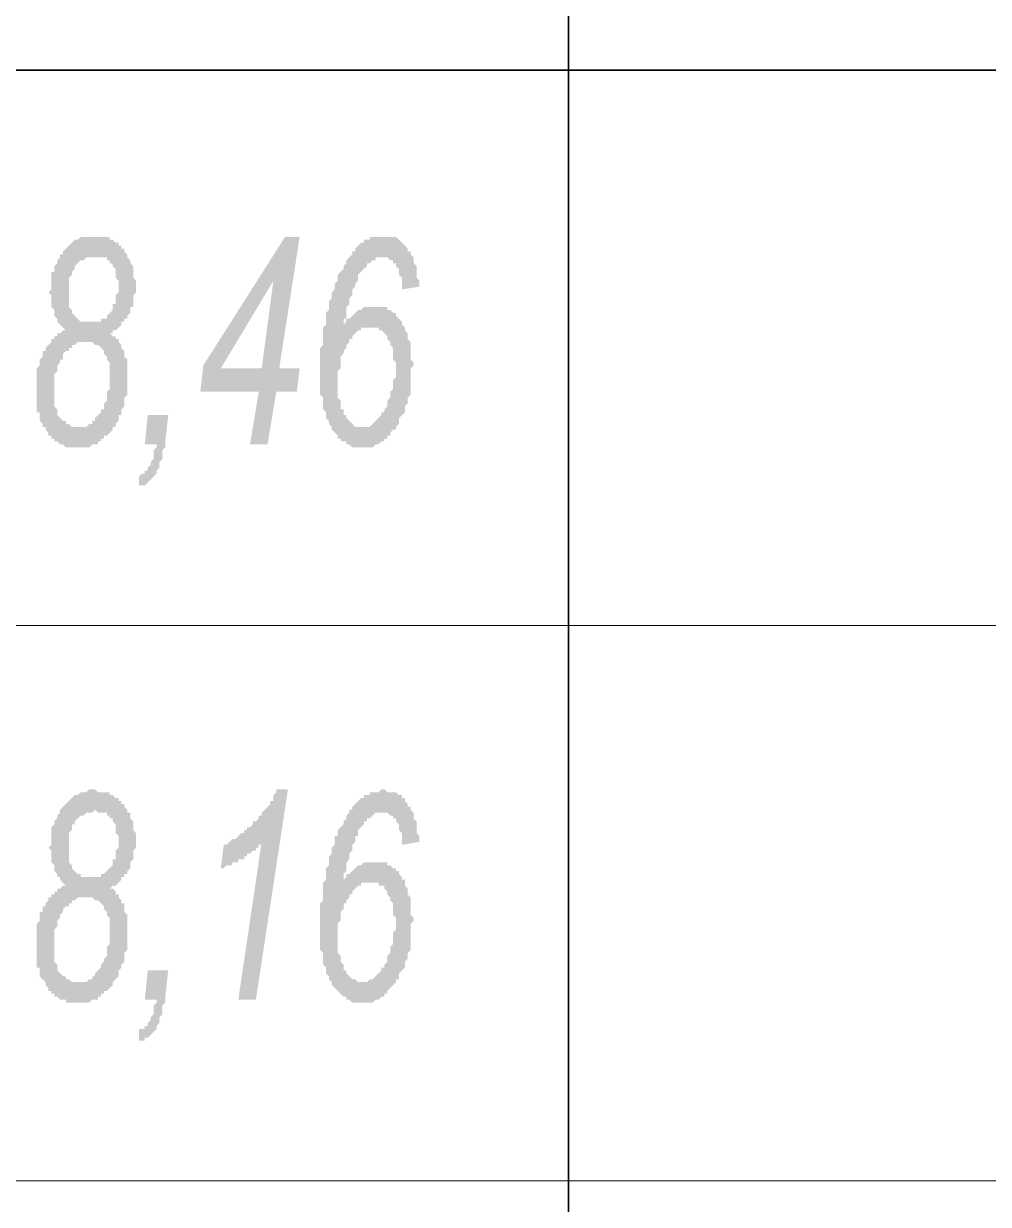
# Model space of a CAD drawing. Header units: millimetres. Extents: x 1372 to 666090, y 1285 to 31551.
# Drawn here: x 635335 to 636713, y 25868 to 27554 of the extents above; entities that cross this region are included whole.
import ezdxf

# ---------------------------------------------------------------- set-up
doc = ezdxf.new("R2010")
doc.units = ezdxf.units.MM
doc.layers.add('PDF _0', color=7, linetype='Continuous')
doc.layers.add('PDF _Аннотация - Текст_Ном._пера__1', color=7, linetype='Continuous')

msp = doc.modelspace()

# ---------------------------------------------------------------- hatches: boundary and pattern name
at = {"layer": 'PDF _Аннотация - Текст_Ном._пера__1', "transparency": 33554559}
h = msp.add_hatch(color=256, dxfattribs=at)
h.paths.add_polyline_path([(635395.9, 27115.8), (635391.7, 27119.9), (635391.7, 27119.9), (635387.6, 27124.1), (635387.6, 27124.1), (635383.4, 27128.3), (635383.4, 27132.5), (635379.2, 27136.6), (635379.2, 27136.6), (635379.2, 27140.8), (635379.2, 27145), (635375.1, 27149.1), (635375.1, 27149.1), (635375.1, 27153.3), (635375.1, 27157.5), (635375.1, 27161.7), (635375.1, 27165.8), (635370.9, 27170), (635375.1, 27174.2), (635375.1, 27178.3), (635375.1, 27182.5), (635375.1, 27186.7), (635375.1, 27190.9), (635375.1, 27195), (635375.1, 27199.2), (635379.2, 27199.2), (635379.2, 27203.4), (635379.2, 27207.5), (635383.4, 27211.7), (635383.4, 27215.9), (635387.6, 27220.1), (635387.6, 27220.1), (635387.6, 27224.2), (635391.7, 27224.2), (635391.7, 27228.4), (635395.9, 27232.6), (635395.9, 27232.6), (635400.1, 27236.7), (635400.1, 27236.7), (635404.3, 27240.9), (635404.3, 27240.9), (635408.4, 27245.1), (635412.6, 27245.1), (635412.6, 27245.1), (635416.8, 27249.3), (635416.8, 27249.3), (635420.9, 27249.3), (635425.1, 27249.3), (635425.1, 27249.3), (635429.3, 27249.3), (635433.5, 27249.3), (635437.6, 27249.3), (635437.6, 27249.3), (635441.8, 27249.3), (635446, 27249.3), (635450.1, 27249.3), (635450.1, 27249.3), (635454.3, 27249.3), (635458.5, 27249.3), (635458.5, 27245.1), (635462.7, 27245.1), (635462.7, 27245.1), (635466.8, 27240.9), (635471, 27240.9), (635471, 27236.7), (635475.2, 27236.7), (635475.2, 27232.6), (635479.3, 27232.6), (635479.3, 27228.4), (635479.3, 27228.4), (635483.5, 27224.2), (635483.5, 27220.1), (635487.7, 27215.9), (635487.7, 27215.9), (635487.7, 27211.7), (635491.9, 27207.5), (635491.9, 27203.4), (635491.9, 27199.2), (635491.9, 27195), (635491.9, 27190.9), (635496, 27186.7), (635496, 27186.7), (635496, 27182.5), (635496, 27178.3), (635496, 27174.2), (635496, 27170), (635491.9, 27165.8), (635491.9, 27161.7), (635491.9, 27157.5), (635491.9, 27153.3), (635491.9, 27149.1), (635487.7, 27149.1), (635487.7, 27145), (635487.7, 27140.8), (635487.7, 27140.8), (635483.5, 27136.6), (635483.5, 27132.5), (635479.3, 27132.5), (635479.3, 27128.3), (635475.2, 27128.3), (635475.2, 27124.1), (635471, 27119.9), (635471, 27119.9), (635466.8, 27115.8), (635462.7, 27115.8), (635462.7, 27111.6), (635458.5, 27111.6), (635462.7, 27107.4), (635466.8, 27107.4), (635466.8, 27103.3), (635471, 27103.3), (635471, 27099.1), (635475.2, 27094.9), (635475.2, 27094.9), (635475.2, 27090.7), (635479.3, 27086.6), (635479.3, 27086.6), (635479.3, 27082.4), (635479.3, 27078.2), (635483.5, 27074.1), (635483.5, 27069.9), (635483.5, 27065.7), (635483.5, 27061.5), (635483.5, 27057.4), (635483.5, 27053.2), (635483.5, 27049), (635483.5, 27044.9), (635483.5, 27040.7), (635483.5, 27036.5), (635483.5, 27032.3), (635483.5, 27028.2), (635483.5, 27028.2), (635483.5, 27024), (635479.3, 27019.8), (635479.3, 27015.7), (635479.3, 27011.5), (635479.3, 27007.3), (635475.2, 27003.1), (635475.2, 26999), (635475.2, 26994.8), (635471, 26994.8), (635471, 26990.6), (635471, 26986.5), (635466.8, 26982.3), (635466.8, 26978.1), (635462.7, 26978.1), (635462.7, 26973.9), (635462.7, 26973.9), (635458.5, 26969.8), (635458.5, 26969.8), (635454.3, 26965.6), (635450.1, 26965.6), (635450.1, 26961.4), (635446, 26961.4), (635446, 26957.3), (635441.8, 26957.3), (635441.8, 26953.1), (635437.6, 26953.1), (635433.5, 26953.1), (635433.5, 26953.1), (635429.3, 26948.9), (635425.1, 26948.9), (635425.1, 26948.9), (635420.9, 26948.9), (635416.8, 26948.9), (635412.6, 26948.9), (635412.6, 26948.9), (635408.4, 26948.9), (635404.3, 26948.9), (635404.3, 26948.9), (635400.1, 26948.9), (635395.9, 26948.9), (635395.9, 26948.9), (635391.7, 26953.1), (635387.6, 26953.1), (635387.6, 26953.1), (635383.4, 26957.3), (635379.2, 26957.3), (635379.2, 26961.4), (635375.1, 26961.4), (635375.1, 26965.6), (635370.9, 26965.6), (635370.9, 26969.8), (635370.9, 26969.8), (635366.7, 26973.9), (635366.7, 26978.1), (635362.5, 26978.1), (635362.5, 26982.3), (635358.4, 26986.5), (635358.4, 26990.6), (635358.4, 26994.8), (635358.4, 26999), (635354.2, 26999), (635354.2, 27003.1), (635354.2, 27007.3), (635354.2, 27011.5), (635354.2, 27015.7), (635354.2, 27019.8), (635354.2, 27024), (635354.2, 27028.2), (635354.2, 27032.3), (635354.2, 27036.5), (635354.2, 27040.7), (635354.2, 27044.9), (635354.2, 27049), (635354.2, 27053.2), (635354.2, 27057.4), (635354.2, 27061.5), (635358.4, 27065.7), (635358.4, 27069.9), (635358.4, 27074.1), (635358.4, 27074.1), (635362.5, 27078.2), (635362.5, 27082.4), (635362.5, 27086.6), (635366.7, 27086.6), (635366.7, 27090.7), (635370.9, 27094.9), (635370.9, 27094.9), (635375.1, 27099.1), (635375.1, 27103.3), (635379.2, 27103.3), (635379.2, 27107.4), (635383.4, 27107.4), (635383.4, 27111.6), (635387.6, 27111.6), (635391.7, 27115.8), (635391.7, 27115.8), (635395.9, 27115.8)], flags=0)
h.paths.add_polyline_path([(635400.1, 27170), (635400.1, 27165.8), (635400.1, 27161.7), (635400.1, 27157.5), (635400.1, 27153.3), (635400.1, 27149.1), (635404.3, 27145), (635404.3, 27140.8), (635404.3, 27140.8), (635408.4, 27136.6), (635408.4, 27136.6), (635412.6, 27132.5), (635412.6, 27132.5), (635416.8, 27128.3), (635416.8, 27128.3), (635420.9, 27128.3), (635425.1, 27128.3), (635425.1, 27128.3), (635429.3, 27128.3), (635429.3, 27128.3), (635433.5, 27128.3), (635437.6, 27128.3), (635437.6, 27128.3), (635441.8, 27128.3), (635446, 27128.3), (635446, 27132.5), (635450.1, 27132.5), (635454.3, 27132.5), (635454.3, 27136.6), (635458.5, 27140.8), (635458.5, 27140.8), (635458.5, 27140.8), (635462.7, 27145), (635462.7, 27149.1), (635462.7, 27153.3), (635466.8, 27153.3), (635466.8, 27157.5), (635466.8, 27161.7), (635466.8, 27165.8), (635471, 27170), (635471, 27174.2), (635471, 27178.3), (635471, 27178.3), (635471, 27182.5), (635471, 27186.7), (635466.8, 27190.9), (635466.8, 27195), (635466.8, 27199.2), (635466.8, 27203.4), (635462.7, 27207.5), (635462.7, 27207.5), (635462.7, 27211.7), (635458.5, 27211.7), (635458.5, 27215.9), (635454.3, 27215.9), (635454.3, 27220.1), (635450.1, 27220.1), (635446, 27220.1), (635446, 27220.1), (635441.8, 27220.1), (635437.6, 27220.1), (635437.6, 27220.1), (635433.5, 27220.1), (635433.5, 27220.1), (635429.3, 27220.1), (635425.1, 27220.1), (635425.1, 27220.1), (635420.9, 27215.9), (635416.8, 27215.9), (635416.8, 27215.9), (635412.6, 27211.7), (635412.6, 27211.7), (635408.4, 27207.5), (635408.4, 27203.4), (635404.3, 27199.2), (635404.3, 27199.2), (635404.3, 27195), (635404.3, 27195), (635400.1, 27190.9), (635400.1, 27186.7), (635400.1, 27182.5), (635400.1, 27178.3), (635400.1, 27174.2), (635400.1, 27170), (635400.1, 27170)], flags=0)
h.paths.add_polyline_path([(635379.2, 27024), (635379.2, 27019.8), (635379.2, 27015.7), (635379.2, 27011.5), (635379.2, 27011.5), (635379.2, 27007.3), (635383.4, 27003.1), (635383.4, 27003.1), (635383.4, 26999), (635383.4, 26994.8), (635387.6, 26990.6), (635387.6, 26990.6), (635391.7, 26986.5), (635395.9, 26986.5), (635395.9, 26982.3), (635395.9, 26982.3), (635400.1, 26982.3), (635404.3, 26978.1), (635404.3, 26978.1), (635408.4, 26978.1), (635412.6, 26978.1), (635412.6, 26978.1), (635412.6, 26978.1), (635416.8, 26978.1), (635420.9, 26978.1), (635420.9, 26978.1), (635425.1, 26978.1), (635429.3, 26982.3), (635429.3, 26982.3), (635433.5, 26982.3), (635433.5, 26986.5), (635437.6, 26986.5), (635437.6, 26990.6), (635441.8, 26994.8), (635441.8, 26994.8), (635446, 26999), (635446, 27003.1), (635450.1, 27003.1), (635450.1, 27007.3), (635450.1, 27011.5), (635454.3, 27015.7), (635454.3, 27019.8), (635454.3, 27024), (635454.3, 27028.2), (635458.5, 27032.3), (635458.5, 27036.5), (635458.5, 27040.7), (635458.5, 27044.9), (635458.5, 27049), (635458.5, 27053.2), (635458.5, 27053.2), (635458.5, 27057.4), (635458.5, 27061.5), (635458.5, 27065.7), (635458.5, 27069.9), (635454.3, 27074.1), (635454.3, 27074.1), (635454.3, 27078.2), (635450.1, 27082.4), (635450.1, 27086.6), (635450.1, 27086.6), (635446, 27090.7), (635446, 27090.7), (635441.8, 27094.9), (635441.8, 27094.9), (635437.6, 27094.9), (635433.5, 27099.1), (635433.5, 27099.1), (635429.3, 27099.1), (635425.1, 27099.1), (635425.1, 27099.1), (635420.9, 27099.1), (635416.8, 27099.1), (635416.8, 27099.1), (635412.6, 27099.1), (635408.4, 27094.9), (635408.4, 27094.9), (635404.3, 27094.9), (635404.3, 27090.7), (635400.1, 27090.7), (635400.1, 27086.6), (635395.9, 27086.6), (635391.7, 27082.4), (635391.7, 27078.2), (635391.7, 27078.2), (635391.7, 27074.1), (635387.6, 27074.1), (635387.6, 27069.9), (635383.4, 27065.7), (635383.4, 27061.5), (635383.4, 27061.5), (635383.4, 27057.4), (635379.2, 27053.2), (635379.2, 27049), (635379.2, 27044.9), (635379.2, 27040.7), (635379.2, 27036.5), (635379.2, 27032.3), (635379.2, 27028.2), (635379.2, 27024)], flags=0)
h = msp.add_hatch(color=256, dxfattribs=at)
h.paths.add_polyline_path([(635658.7, 26953.1), (635671.2, 27028.2), (635587.8, 27028.2), (635592, 27065.7), (635708.8, 27249.3), (635729.6, 27249.3), (635700.4, 27061.5), (635729.6, 27061.5), (635725.5, 27028.2), (635696.3, 27028.2), (635683.7, 26953.1)], flags=0)
h.paths.add_polyline_path([(635675.4, 27061.5), (635692.1, 27186.7), (635617, 27061.5)], flags=0)
h = msp.add_hatch(color=256, dxfattribs=at)
h.paths.add_polyline_path([(635792.2, 27124.1), (635796.4, 27128.3), (635796.4, 27132.5), (635800.5, 27132.5), (635804.7, 27136.6), (635804.7, 27136.6), (635808.9, 27140.8), (635808.9, 27140.8), (635813, 27145), (635813, 27145), (635817.2, 27145), (635821.4, 27149.1), (635821.4, 27149.1), (635825.6, 27149.1), (635829.7, 27149.1), (635829.7, 27149.1), (635833.9, 27149.1), (635833.9, 27149.1), (635838.1, 27149.1), (635842.2, 27149.1), (635846.4, 27149.1), (635846.4, 27149.1), (635850.6, 27149.1), (635854.8, 27149.1), (635854.8, 27145), (635858.9, 27145), (635858.9, 27145), (635863.1, 27140.8), (635867.3, 27140.8), (635867.3, 27136.6), (635871.4, 27132.5), (635871.4, 27132.5), (635875.6, 27128.3), (635875.6, 27128.3), (635875.6, 27124.1), (635879.8, 27119.9), (635879.8, 27119.9), (635879.8, 27115.8), (635884, 27111.6), (635884, 27107.4), (635884, 27107.4), (635884, 27103.3), (635888.1, 27099.1), (635888.1, 27094.9), (635888.1, 27090.7), (635888.1, 27086.6), (635888.1, 27082.4), (635888.1, 27078.2), (635888.1, 27074.1), (635892.3, 27069.9), (635892.3, 27065.7), (635888.1, 27061.5), (635888.1, 27057.4), (635888.1, 27053.2), (635888.1, 27049), (635888.1, 27044.9), (635888.1, 27040.7), (635888.1, 27036.5), (635888.1, 27032.3), (635888.1, 27028.2), (635888.1, 27024), (635884, 27019.8), (635884, 27015.7), (635884, 27015.7), (635884, 27011.5), (635879.8, 27007.3), (635879.8, 27003.1), (635879.8, 26999), (635875.6, 26994.8), (635875.6, 26994.8), (635871.4, 26990.6), (635871.4, 26986.5), (635871.4, 26982.3), (635867.3, 26978.1), (635867.3, 26978.1), (635867.3, 26973.9), (635863.1, 26973.9), (635858.9, 26969.8), (635858.9, 26965.6), (635854.8, 26965.6), (635854.8, 26961.4), (635850.6, 26961.4), (635850.6, 26957.3), (635846.4, 26957.3), (635846.4, 26957.3), (635842.2, 26953.1), (635838.1, 26953.1), (635838.1, 26953.1), (635833.9, 26948.9), (635829.7, 26948.9), (635829.7, 26948.9), (635825.6, 26948.9), (635821.4, 26948.9), (635821.4, 26948.9), (635817.2, 26948.9), (635817.2, 26948.9), (635813, 26948.9), (635808.9, 26948.9), (635808.9, 26948.9), (635804.7, 26948.9), (635800.5, 26953.1), (635800.5, 26953.1), (635796.4, 26953.1), (635796.4, 26957.3), (635792.2, 26957.3), (635788, 26957.3), (635788, 26961.4), (635783.8, 26961.4), (635783.8, 26965.6), (635779.7, 26969.8), (635779.7, 26969.8), (635775.5, 26973.9), (635775.5, 26973.9), (635775.5, 26978.1), (635771.3, 26982.3), (635771.3, 26982.3), (635771.3, 26986.5), (635767.2, 26990.6), (635767.2, 26994.8), (635767.2, 26994.8), (635767.2, 26999), (635763, 27003.1), (635763, 27007.3), (635763, 27011.5), (635763, 27015.7), (635763, 27019.8), (635758.8, 27024), (635758.8, 27028.2), (635758.8, 27032.3), (635758.8, 27036.5), (635758.8, 27040.7), (635758.8, 27044.9), (635758.8, 27049), (635758.8, 27053.2), (635758.8, 27057.4), (635758.8, 27061.5), (635758.8, 27065.7), (635758.8, 27069.9), (635758.8, 27069.9), (635758.8, 27074.1), (635758.8, 27078.2), (635758.8, 27082.4), (635758.8, 27086.6), (635758.8, 27090.7), (635763, 27094.9), (635763, 27099.1), (635763, 27103.3), (635763, 27107.4), (635763, 27111.6), (635763, 27115.8), (635763, 27119.9), (635767.2, 27124.1), (635767.2, 27128.3), (635767.2, 27132.5), (635767.2, 27136.6), (635767.2, 27140.8), (635771.3, 27145), (635771.3, 27149.1), (635771.3, 27153.3), (635771.3, 27157.5), (635775.5, 27161.7), (635775.5, 27165.8), (635775.5, 27170), (635779.7, 27174.2), (635779.7, 27178.3), (635779.7, 27182.5), (635779.7, 27182.5), (635783.8, 27186.7), (635783.8, 27190.9), (635783.8, 27195), (635788, 27199.2), (635788, 27199.2), (635792.2, 27203.4), (635792.2, 27203.4), (635792.2, 27207.5), (635796.4, 27211.7), (635796.4, 27215.9), (635800.5, 27220.1), (635800.5, 27220.1), (635804.7, 27224.2), (635804.7, 27228.4), (635808.9, 27228.4), (635808.9, 27232.6), (635813, 27236.7), (635813, 27236.7), (635817.2, 27240.9), (635817.2, 27240.9), (635821.4, 27240.9), (635821.4, 27245.1), (635825.6, 27245.1), (635829.7, 27245.1), (635829.7, 27249.3), (635833.9, 27249.3), (635838.1, 27249.3), (635838.1, 27249.3), (635842.2, 27249.3), (635846.4, 27249.3), (635846.4, 27249.3), (635850.6, 27249.3), (635850.6, 27249.3), (635854.8, 27249.3), (635858.9, 27249.3), (635863.1, 27249.3), (635863.1, 27249.3), (635867.3, 27249.3), (635871.4, 27245.1), (635871.4, 27245.1), (635875.6, 27240.9), (635875.6, 27240.9), (635879.8, 27236.7), (635879.8, 27236.7), (635884, 27232.6), (635884, 27232.6), (635884, 27228.4), (635888.1, 27228.4), (635888.1, 27224.2), (635892.3, 27220.1), (635892.3, 27215.9), (635892.3, 27215.9), (635892.3, 27211.7), (635896.5, 27207.5), (635896.5, 27203.4), (635896.5, 27199.2), (635896.5, 27195), (635896.5, 27190.9), (635900.6, 27186.7), (635900.6, 27182.5), (635900.6, 27178.3), (635875.6, 27174.2), (635875.6, 27178.3), (635875.6, 27182.5), (635875.6, 27190.9), (635871.4, 27195), (635871.4, 27195), (635871.4, 27199.2), (635871.4, 27203.4), (635867.3, 27207.5), (635867.3, 27207.5), (635867.3, 27211.7), (635863.1, 27211.7), (635863.1, 27215.9), (635858.9, 27215.9), (635854.8, 27220.1), (635854.8, 27220.1), (635850.6, 27220.1), (635846.4, 27220.1), (635846.4, 27220.1), (635846.4, 27220.1), (635842.2, 27220.1), (635838.1, 27220.1), (635838.1, 27215.9), (635833.9, 27215.9), (635833.9, 27215.9), (635829.7, 27211.7), (635825.6, 27211.7), (635825.6, 27207.5), (635821.4, 27203.4), (635821.4, 27203.4), (635817.2, 27199.2), (635817.2, 27199.2), (635813, 27195), (635813, 27190.9), (635813, 27186.7), (635808.9, 27182.5), (635808.9, 27182.5), (635808.9, 27178.3), (635804.7, 27174.2), (635804.7, 27170), (635804.7, 27165.8), (635800.5, 27161.7), (635800.5, 27157.5), (635800.5, 27153.3), (635796.4, 27149.1), (635796.4, 27145), (635796.4, 27140.8), (635796.4, 27136.6), (635796.4, 27132.5), (635792.2, 27132.5), (635792.2, 27128.3), (635792.2, 27124.1)], flags=0)
h.paths.add_polyline_path([(635783.8, 27036.5), (635783.8, 27032.3), (635783.8, 27028.2), (635783.8, 27024), (635783.8, 27019.8), (635788, 27015.7), (635788, 27011.5), (635788, 27007.3), (635788, 27003.1), (635792.2, 27003.1), (635792.2, 26999), (635792.2, 26994.8), (635796.4, 26994.8), (635796.4, 26990.6), (635800.5, 26986.5), (635800.5, 26986.5), (635804.7, 26982.3), (635804.7, 26982.3), (635808.9, 26978.1), (635813, 26978.1), (635813, 26978.1), (635817.2, 26978.1), (635821.4, 26978.1), (635821.4, 26978.1), (635821.4, 26978.1), (635825.6, 26978.1), (635825.6, 26978.1), (635829.7, 26978.1), (635833.9, 26982.3), (635833.9, 26982.3), (635838.1, 26986.5), (635838.1, 26986.5), (635842.2, 26990.6), (635842.2, 26990.6), (635846.4, 26994.8), (635846.4, 26999), (635850.6, 26999), (635850.6, 27003.1), (635854.8, 27007.3), (635854.8, 27011.5), (635854.8, 27015.7), (635858.9, 27019.8), (635858.9, 27019.8), (635858.9, 27024), (635858.9, 27028.2), (635863.1, 27032.3), (635863.1, 27036.5), (635863.1, 27040.7), (635863.1, 27044.9), (635863.1, 27044.9), (635867.3, 27049), (635867.3, 27053.2), (635867.3, 27057.4), (635867.3, 27061.5), (635867.3, 27065.7), (635867.3, 27069.9), (635863.1, 27074.1), (635863.1, 27078.2), (635863.1, 27082.4), (635863.1, 27086.6), (635863.1, 27090.7), (635858.9, 27094.9), (635858.9, 27099.1), (635858.9, 27099.1), (635854.8, 27103.3), (635854.8, 27103.3), (635854.8, 27107.4), (635850.6, 27111.6), (635850.6, 27111.6), (635846.4, 27115.8), (635842.2, 27115.8), (635842.2, 27119.9), (635838.1, 27119.9), (635838.1, 27119.9), (635833.9, 27119.9), (635829.7, 27119.9), (635829.7, 27119.9), (635829.7, 27119.9), (635825.6, 27119.9), (635821.4, 27119.9), (635821.4, 27119.9), (635817.2, 27119.9), (635817.2, 27115.8), (635813, 27115.8), (635808.9, 27111.6), (635808.9, 27111.6), (635804.7, 27107.4), (635804.7, 27103.3), (635800.5, 27103.3), (635800.5, 27099.1), (635800.5, 27099.1), (635796.4, 27094.9), (635796.4, 27090.7), (635792.2, 27086.6), (635792.2, 27086.6), (635792.2, 27082.4), (635788, 27078.2), (635788, 27074.1), (635788, 27069.9), (635788, 27065.7), (635788, 27061.5), (635783.8, 27057.4), (635783.8, 27053.2), (635783.8, 27049), (635783.8, 27044.9), (635783.8, 27040.7), (635783.8, 27036.5), (635783.8, 27036.5)], flags=0)
for points in [[(635508.5, 26953.1), (635512.7, 26994.8), (635541.9, 26994.8), (635537.7, 26957.3), (635537.7, 26953.1), (635537.7, 26948.9), (635533.6, 26944.7), (635533.6, 26940.6), (635533.6, 26936.4), (635533.6, 26932.2), (635529.4, 26928.1), (635529.4, 26923.9), (635529.4, 26919.7), (635529.4, 26919.7), (635525.2, 26915.5), (635525.2, 26911.4), (635525.2, 26911.4), (635521.1, 26907.2), (635516.9, 26903), (635516.9, 26903), (635512.7, 26898.9), (635512.7, 26898.9), (635508.5, 26894.7), (635508.5, 26894.7), (635504.4, 26894.7), (635500.2, 26894.7), (635500.2, 26894.7), (635500.2, 26907.2), (635504.4, 26911.4), (635504.4, 26911.4), (635508.5, 26911.4), (635508.5, 26915.5), (635512.7, 26915.5), (635512.7, 26919.7), (635516.9, 26923.9), (635516.9, 26923.9), (635516.9, 26928.1), (635521.1, 26932.2), (635521.1, 26936.4), (635521.1, 26940.6), (635521.1, 26944.7), (635525.2, 26948.9), (635525.2, 26953.1)], [(635642, 26160.5), (635675.4, 26385.8), (635675.4, 26381.6), (635671.2, 26381.6), (635671.2, 26377.4), (635667.1, 26377.4), (635667.1, 26373.3), (635662.9, 26373.3), (635662.9, 26373.3), (635658.7, 26369.1), (635654.5, 26369.1), (635654.5, 26364.9), (635650.4, 26364.9), (635650.4, 26360.8), (635646.2, 26360.8), (635642, 26360.8), (635642, 26356.6), (635637.9, 26356.6), (635633.7, 26356.6), (635633.7, 26352.4), (635629.5, 26352.4), (635625.3, 26352.4), (635621.2, 26348.2), (635617, 26348.2), (635617, 26348.2), (635621.2, 26381.6), (635625.3, 26381.6), (635625.3, 26381.6), (635629.5, 26385.8), (635629.5, 26385.8), (635633.7, 26390), (635637.9, 26390), (635637.9, 26390), (635642, 26394.1), (635642, 26394.1), (635646.2, 26398.3), (635650.4, 26398.3), (635650.4, 26402.5), (635654.5, 26402.5), (635654.5, 26406.6), (635658.7, 26406.6), (635662.9, 26410.8), (635662.9, 26415), (635667.1, 26415), (635671.2, 26419.2), (635671.2, 26423.3), (635675.4, 26423.3), (635675.4, 26427.5), (635679.6, 26431.7), (635679.6, 26431.7), (635683.7, 26435.8), (635683.7, 26435.8), (635687.9, 26440), (635687.9, 26440), (635687.9, 26444.2), (635692.1, 26444.2), (635692.1, 26448.4), (635692.1, 26452.5), (635696.3, 26456.7), (635696.3, 26460.9), (635696.3, 26460.9), (635712.9, 26460.9), (635667.1, 26160.5)], [(635508.5, 26160.5), (635512.7, 26202.2), (635541.9, 26202.2), (635537.7, 26164.7), (635537.7, 26160.5), (635537.7, 26156.4), (635533.6, 26152.2), (635533.6, 26148), (635533.6, 26143.8), (635533.6, 26139.7), (635529.4, 26135.5), (635529.4, 26131.3), (635529.4, 26127.2), (635529.4, 26127.2), (635525.2, 26123), (635525.2, 26118.8), (635525.2, 26118.8), (635521.1, 26114.6), (635516.9, 26110.5), (635516.9, 26110.5), (635512.7, 26106.3), (635512.7, 26106.3), (635508.5, 26106.3), (635508.5, 26102.1), (635504.4, 26102.1), (635500.2, 26102.1), (635500.2, 26102.1), (635500.2, 26118.8), (635504.4, 26118.8), (635504.4, 26118.8), (635508.5, 26118.8), (635508.5, 26123), (635512.7, 26123), (635512.7, 26127.2), (635516.9, 26131.3), (635516.9, 26135.5), (635516.9, 26135.5), (635521.1, 26139.7), (635521.1, 26143.8), (635521.1, 26148), (635521.1, 26152.2), (635525.2, 26156.4), (635525.2, 26160.5)]]:
    msp.add_hatch(color=256, dxfattribs=at).paths.add_polyline_path(points)
h = msp.add_hatch(color=256, dxfattribs=at)
h.paths.add_polyline_path([(635395.9, 26323.2), (635391.7, 26327.4), (635391.7, 26327.4), (635387.6, 26331.6), (635387.6, 26335.7), (635383.4, 26335.7), (635383.4, 26339.9), (635379.2, 26344.1), (635379.2, 26344.1), (635379.2, 26348.2), (635379.2, 26352.4), (635375.1, 26356.6), (635375.1, 26360.8), (635375.1, 26360.8), (635375.1, 26364.9), (635375.1, 26369.1), (635375.1, 26373.3), (635370.9, 26377.4), (635375.1, 26381.6), (635375.1, 26385.8), (635375.1, 26390), (635375.1, 26394.1), (635375.1, 26398.3), (635375.1, 26402.5), (635375.1, 26406.6), (635379.2, 26410.8), (635379.2, 26410.8), (635379.2, 26415), (635383.4, 26419.2), (635383.4, 26423.3), (635387.6, 26427.5), (635387.6, 26427.5), (635387.6, 26431.7), (635391.7, 26435.8), (635391.7, 26435.8), (635395.9, 26440), (635395.9, 26440), (635400.1, 26444.2), (635400.1, 26444.2), (635404.3, 26448.4), (635404.3, 26448.4), (635408.4, 26452.5), (635412.6, 26452.5), (635412.6, 26452.5), (635416.8, 26456.7), (635416.8, 26456.7), (635420.9, 26456.7), (635425.1, 26456.7), (635425.1, 26456.7), (635429.3, 26460.9), (635433.5, 26460.9), (635437.6, 26460.9), (635437.6, 26460.9), (635441.8, 26456.7), (635446, 26456.7), (635450.1, 26456.7), (635450.1, 26456.7), (635454.3, 26456.7), (635458.5, 26456.7), (635458.5, 26452.5), (635462.7, 26452.5), (635462.7, 26452.5), (635466.8, 26448.4), (635471, 26448.4), (635471, 26444.2), (635475.2, 26444.2), (635475.2, 26440), (635479.3, 26440), (635479.3, 26440), (635479.3, 26435.8), (635483.5, 26431.7), (635483.5, 26427.5), (635487.7, 26427.5), (635487.7, 26423.3), (635487.7, 26419.2), (635491.9, 26415), (635491.9, 26410.8), (635491.9, 26406.6), (635491.9, 26402.5), (635491.9, 26402.5), (635496, 26398.3), (635496, 26394.1), (635496, 26390), (635496, 26385.8), (635496, 26381.6), (635496, 26377.4), (635491.9, 26373.3), (635491.9, 26369.1), (635491.9, 26364.9), (635491.9, 26360.8), (635491.9, 26360.8), (635487.7, 26356.6), (635487.7, 26352.4), (635487.7, 26348.2), (635487.7, 26348.2), (635483.5, 26344.1), (635483.5, 26339.9), (635479.3, 26339.9), (635479.3, 26335.7), (635475.2, 26335.7), (635475.2, 26331.6), (635471, 26327.4), (635471, 26327.4), (635466.8, 26323.2), (635462.7, 26323.2), (635462.7, 26323.2), (635458.5, 26319), (635462.7, 26319), (635466.8, 26314.9), (635466.8, 26310.7), (635471, 26310.7), (635471, 26306.5), (635475.2, 26302.4), (635475.2, 26302.4), (635475.2, 26298.2), (635479.3, 26298.2), (635479.3, 26294), (635479.3, 26289.8), (635479.3, 26285.7), (635483.5, 26281.5), (635483.5, 26277.3), (635483.5, 26273.2), (635483.5, 26269), (635483.5, 26264.8), (635483.5, 26260.6), (635483.5, 26256.5), (635483.5, 26252.3), (635483.5, 26248.1), (635483.5, 26244), (635483.5, 26239.8), (635483.5, 26239.8), (635483.5, 26235.6), (635483.5, 26231.4), (635479.3, 26227.3), (635479.3, 26223.1), (635479.3, 26218.9), (635479.3, 26214.8), (635475.2, 26210.6), (635475.2, 26206.4), (635475.2, 26206.4), (635471, 26202.2), (635471, 26198.1), (635471, 26193.9), (635466.8, 26189.7), (635466.8, 26189.7), (635462.7, 26185.6), (635462.7, 26185.6), (635462.7, 26181.4), (635458.5, 26177.2), (635458.5, 26177.2), (635454.3, 26173), (635450.1, 26173), (635450.1, 26168.9), (635446, 26168.9), (635446, 26164.7), (635441.8, 26164.7), (635441.8, 26160.5), (635437.6, 26160.5), (635433.5, 26160.5), (635433.5, 26160.5), (635429.3, 26156.4), (635425.1, 26156.4), (635425.1, 26156.4), (635420.9, 26156.4), (635416.8, 26156.4), (635412.6, 26156.4), (635412.6, 26156.4), (635408.4, 26156.4), (635404.3, 26156.4), (635404.3, 26156.4), (635400.1, 26156.4), (635395.9, 26156.4), (635395.9, 26160.5), (635391.7, 26160.5), (635387.6, 26160.5), (635387.6, 26160.5), (635383.4, 26164.7), (635379.2, 26164.7), (635379.2, 26168.9), (635375.1, 26168.9), (635375.1, 26173), (635370.9, 26173), (635370.9, 26177.2), (635370.9, 26177.2), (635366.7, 26181.4), (635366.7, 26185.6), (635362.5, 26189.7), (635362.5, 26189.7), (635358.4, 26193.9), (635358.4, 26198.1), (635358.4, 26202.2), (635358.4, 26206.4), (635354.2, 26206.4), (635354.2, 26210.6), (635354.2, 26214.8), (635354.2, 26218.9), (635354.2, 26223.1), (635354.2, 26227.3), (635354.2, 26231.4), (635354.2, 26235.6), (635354.2, 26239.8), (635354.2, 26244), (635354.2, 26248.1), (635354.2, 26252.3), (635354.2, 26256.5), (635354.2, 26260.6), (635354.2, 26264.8), (635354.2, 26269), (635358.4, 26273.2), (635358.4, 26277.3), (635358.4, 26281.5), (635358.4, 26285.7), (635362.5, 26285.7), (635362.5, 26289.8), (635362.5, 26294), (635366.7, 26294), (635366.7, 26298.2), (635370.9, 26302.4), (635370.9, 26306.5), (635375.1, 26306.5), (635375.1, 26310.7), (635379.2, 26310.7), (635379.2, 26314.9), (635383.4, 26314.9), (635383.4, 26319), (635387.6, 26319), (635391.7, 26323.2), (635391.7, 26323.2), (635395.9, 26323.2)], flags=0)
h.paths.add_polyline_path([(635400.1, 26377.4), (635400.1, 26373.3), (635400.1, 26369.1), (635400.1, 26364.9), (635400.1, 26360.8), (635400.1, 26356.6), (635404.3, 26352.4), (635404.3, 26348.2), (635404.3, 26348.2), (635408.4, 26344.1), (635408.4, 26344.1), (635412.6, 26339.9), (635412.6, 26339.9), (635416.8, 26339.9), (635416.8, 26335.7), (635420.9, 26335.7), (635425.1, 26335.7), (635425.1, 26335.7), (635429.3, 26335.7), (635429.3, 26335.7), (635433.5, 26335.7), (635437.6, 26335.7), (635437.6, 26335.7), (635441.8, 26335.7), (635446, 26335.7), (635446, 26339.9), (635450.1, 26339.9), (635454.3, 26344.1), (635454.3, 26344.1), (635458.5, 26348.2), (635458.5, 26348.2), (635458.5, 26348.2), (635462.7, 26352.4), (635462.7, 26356.6), (635462.7, 26360.8), (635466.8, 26360.8), (635466.8, 26364.9), (635466.8, 26369.1), (635466.8, 26373.3), (635471, 26377.4), (635471, 26381.6), (635471, 26385.8), (635471, 26385.8), (635471, 26390), (635471, 26394.1), (635466.8, 26398.3), (635466.8, 26402.5), (635466.8, 26406.6), (635466.8, 26410.8), (635462.7, 26415), (635462.7, 26415), (635462.7, 26419.2), (635458.5, 26419.2), (635458.5, 26423.3), (635454.3, 26423.3), (635454.3, 26427.5), (635450.1, 26427.5), (635446, 26427.5), (635446, 26427.5), (635441.8, 26427.5), (635437.6, 26431.7), (635437.6, 26431.7), (635433.5, 26427.5), (635433.5, 26427.5), (635429.3, 26427.5), (635425.1, 26427.5), (635425.1, 26427.5), (635420.9, 26423.3), (635416.8, 26423.3), (635416.8, 26423.3), (635412.6, 26419.2), (635412.6, 26419.2), (635408.4, 26415), (635408.4, 26410.8), (635404.3, 26410.8), (635404.3, 26406.6), (635404.3, 26402.5), (635404.3, 26402.5), (635400.1, 26398.3), (635400.1, 26394.1), (635400.1, 26390), (635400.1, 26385.8), (635400.1, 26381.6), (635400.1, 26377.4), (635400.1, 26377.4)], flags=0)
h.paths.add_polyline_path([(635379.2, 26231.4), (635379.2, 26227.3), (635379.2, 26227.3), (635379.2, 26223.1), (635379.2, 26218.9), (635379.2, 26214.8), (635383.4, 26210.6), (635383.4, 26210.6), (635383.4, 26206.4), (635383.4, 26202.2), (635387.6, 26198.1), (635387.6, 26198.1), (635391.7, 26193.9), (635395.9, 26193.9), (635395.9, 26189.7), (635395.9, 26189.7), (635400.1, 26189.7), (635404.3, 26185.6), (635404.3, 26185.6), (635408.4, 26185.6), (635412.6, 26185.6), (635412.6, 26185.6), (635412.6, 26185.6), (635416.8, 26185.6), (635420.9, 26185.6), (635420.9, 26185.6), (635425.1, 26185.6), (635429.3, 26189.7), (635429.3, 26189.7), (635433.5, 26189.7), (635433.5, 26193.9), (635437.6, 26193.9), (635437.6, 26198.1), (635441.8, 26202.2), (635441.8, 26202.2), (635446, 26206.4), (635446, 26210.6), (635450.1, 26214.8), (635450.1, 26214.8), (635450.1, 26218.9), (635454.3, 26223.1), (635454.3, 26227.3), (635454.3, 26231.4), (635454.3, 26235.6), (635458.5, 26239.8), (635458.5, 26244), (635458.5, 26248.1), (635458.5, 26252.3), (635458.5, 26256.5), (635458.5, 26260.6), (635458.5, 26260.6), (635458.5, 26264.8), (635458.5, 26269), (635458.5, 26273.2), (635458.5, 26277.3), (635454.3, 26281.5), (635454.3, 26285.7), (635454.3, 26285.7), (635450.1, 26289.8), (635450.1, 26294), (635450.1, 26294), (635446, 26298.2), (635446, 26298.2), (635441.8, 26302.4), (635441.8, 26302.4), (635437.6, 26302.4), (635433.5, 26306.5), (635433.5, 26306.5), (635429.3, 26306.5), (635425.1, 26306.5), (635425.1, 26306.5), (635420.9, 26306.5), (635416.8, 26306.5), (635416.8, 26306.5), (635412.6, 26306.5), (635408.4, 26302.4), (635408.4, 26302.4), (635404.3, 26302.4), (635404.3, 26298.2), (635400.1, 26298.2), (635400.1, 26294), (635395.9, 26294), (635391.7, 26289.8), (635391.7, 26285.7), (635391.7, 26285.7), (635391.7, 26285.7), (635387.6, 26281.5), (635387.6, 26277.3), (635383.4, 26273.2), (635383.4, 26269), (635383.4, 26269), (635383.4, 26264.8), (635379.2, 26260.6), (635379.2, 26256.5), (635379.2, 26252.3), (635379.2, 26248.1), (635379.2, 26244), (635379.2, 26239.8), (635379.2, 26235.6), (635379.2, 26231.4)], flags=0)
h = msp.add_hatch(color=256, dxfattribs=at)
h.paths.add_polyline_path([(635792.2, 26331.6), (635796.4, 26335.7), (635796.4, 26339.9), (635800.5, 26339.9), (635804.7, 26344.1), (635804.7, 26344.1), (635808.9, 26348.2), (635808.9, 26348.2), (635813, 26352.4), (635813, 26352.4), (635817.2, 26352.4), (635821.4, 26356.6), (635821.4, 26356.6), (635825.6, 26356.6), (635829.7, 26356.6), (635829.7, 26356.6), (635833.9, 26356.6), (635833.9, 26356.6), (635838.1, 26356.6), (635842.2, 26356.6), (635846.4, 26356.6), (635846.4, 26356.6), (635850.6, 26356.6), (635854.8, 26356.6), (635854.8, 26352.4), (635858.9, 26352.4), (635858.9, 26352.4), (635863.1, 26348.2), (635867.3, 26348.2), (635867.3, 26344.1), (635871.4, 26344.1), (635871.4, 26339.9), (635875.6, 26335.7), (635875.6, 26335.7), (635875.6, 26331.6), (635879.8, 26331.6), (635879.8, 26327.4), (635879.8, 26323.2), (635884, 26319), (635884, 26314.9), (635884, 26314.9), (635884, 26310.7), (635888.1, 26306.5), (635888.1, 26302.4), (635888.1, 26298.2), (635888.1, 26294), (635888.1, 26289.8), (635888.1, 26285.7), (635888.1, 26281.5), (635892.3, 26277.3), (635892.3, 26273.2), (635888.1, 26269), (635888.1, 26264.8), (635888.1, 26260.6), (635888.1, 26256.5), (635888.1, 26252.3), (635888.1, 26248.1), (635888.1, 26244), (635888.1, 26239.8), (635888.1, 26235.6), (635888.1, 26231.4), (635884, 26227.3), (635884, 26227.3), (635884, 26223.1), (635884, 26218.9), (635879.8, 26214.8), (635879.8, 26210.6), (635879.8, 26206.4), (635875.6, 26202.2), (635875.6, 26202.2), (635871.4, 26198.1), (635871.4, 26193.9), (635871.4, 26189.7), (635867.3, 26189.7), (635867.3, 26185.6), (635867.3, 26185.6), (635863.1, 26181.4), (635858.9, 26177.2), (635858.9, 26177.2), (635854.8, 26173), (635854.8, 26168.9), (635850.6, 26168.9), (635850.6, 26164.7), (635846.4, 26164.7), (635846.4, 26164.7), (635842.2, 26160.5), (635838.1, 26160.5), (635838.1, 26160.5), (635833.9, 26156.4), (635829.7, 26156.4), (635829.7, 26156.4), (635825.6, 26156.4), (635821.4, 26156.4), (635821.4, 26156.4), (635817.2, 26156.4), (635817.2, 26156.4), (635813, 26156.4), (635808.9, 26156.4), (635808.9, 26156.4), (635804.7, 26156.4), (635800.5, 26160.5), (635800.5, 26160.5), (635796.4, 26160.5), (635796.4, 26164.7), (635792.2, 26164.7), (635788, 26168.9), (635788, 26168.9), (635783.8, 26173), (635783.8, 26173), (635779.7, 26177.2), (635779.7, 26177.2), (635775.5, 26181.4), (635775.5, 26181.4), (635775.5, 26185.6), (635771.3, 26189.7), (635771.3, 26189.7), (635771.3, 26193.9), (635767.2, 26198.1), (635767.2, 26202.2), (635767.2, 26202.2), (635767.2, 26206.4), (635763, 26210.6), (635763, 26214.8), (635763, 26218.9), (635763, 26223.1), (635763, 26227.3), (635758.8, 26231.4), (635758.8, 26235.6), (635758.8, 26239.8), (635758.8, 26244), (635758.8, 26248.1), (635758.8, 26252.3), (635758.8, 26256.5), (635758.8, 26260.6), (635758.8, 26264.8), (635758.8, 26269), (635758.8, 26273.2), (635758.8, 26277.3), (635758.8, 26281.5), (635758.8, 26285.7), (635758.8, 26285.7), (635758.8, 26289.8), (635758.8, 26294), (635758.8, 26298.2), (635763, 26302.4), (635763, 26306.5), (635763, 26310.7), (635763, 26314.9), (635763, 26319), (635763, 26323.2), (635763, 26327.4), (635767.2, 26331.6), (635767.2, 26335.7), (635767.2, 26339.9), (635767.2, 26344.1), (635767.2, 26348.2), (635771.3, 26352.4), (635771.3, 26356.6), (635771.3, 26360.8), (635771.3, 26364.9), (635775.5, 26369.1), (635775.5, 26373.3), (635775.5, 26377.4), (635779.7, 26381.6), (635779.7, 26385.8), (635779.7, 26390), (635779.7, 26394.1), (635783.8, 26394.1), (635783.8, 26398.3), (635783.8, 26402.5), (635788, 26406.6), (635788, 26406.6), (635792.2, 26410.8), (635792.2, 26415), (635792.2, 26415), (635796.4, 26419.2), (635796.4, 26423.3), (635800.5, 26427.5), (635800.5, 26431.7), (635804.7, 26431.7), (635804.7, 26435.8), (635808.9, 26440), (635808.9, 26440), (635813, 26444.2), (635813, 26444.2), (635817.2, 26448.4), (635817.2, 26448.4), (635821.4, 26448.4), (635821.4, 26452.5), (635825.6, 26452.5), (635829.7, 26452.5), (635829.7, 26456.7), (635833.9, 26456.7), (635838.1, 26456.7), (635838.1, 26456.7), (635842.2, 26456.7), (635846.4, 26460.9), (635846.4, 26460.9), (635850.6, 26460.9), (635850.6, 26460.9), (635854.8, 26456.7), (635858.9, 26456.7), (635863.1, 26456.7), (635863.1, 26456.7), (635867.3, 26456.7), (635871.4, 26452.5), (635871.4, 26452.5), (635875.6, 26452.5), (635875.6, 26448.4), (635879.8, 26448.4), (635879.8, 26444.2), (635884, 26440), (635884, 26440), (635884, 26435.8), (635888.1, 26435.8), (635888.1, 26431.7), (635892.3, 26427.5), (635892.3, 26427.5), (635892.3, 26423.3), (635892.3, 26419.2), (635896.5, 26415), (635896.5, 26410.8), (635896.5, 26406.6), (635896.5, 26402.5), (635896.5, 26398.3), (635900.6, 26394.1), (635900.6, 26390), (635900.6, 26385.8), (635875.6, 26381.6), (635875.6, 26385.8), (635875.6, 26394.1), (635875.6, 26398.3), (635871.4, 26402.5), (635871.4, 26406.6), (635871.4, 26406.6), (635871.4, 26410.8), (635867.3, 26415), (635867.3, 26415), (635867.3, 26419.2), (635863.1, 26419.2), (635863.1, 26423.3), (635858.9, 26423.3), (635854.8, 26427.5), (635854.8, 26427.5), (635850.6, 26427.5), (635846.4, 26427.5), (635846.4, 26427.5), (635846.4, 26427.5), (635842.2, 26427.5), (635838.1, 26427.5), (635838.1, 26427.5), (635833.9, 26423.3), (635833.9, 26423.3), (635829.7, 26419.2), (635825.6, 26419.2), (635825.6, 26415), (635821.4, 26415), (635821.4, 26410.8), (635817.2, 26406.6), (635817.2, 26406.6), (635813, 26402.5), (635813, 26398.3), (635813, 26394.1), (635808.9, 26394.1), (635808.9, 26390), (635808.9, 26385.8), (635804.7, 26381.6), (635804.7, 26377.4), (635804.7, 26373.3), (635800.5, 26369.1), (635800.5, 26364.9), (635800.5, 26360.8), (635796.4, 26356.6), (635796.4, 26352.4), (635796.4, 26348.2), (635796.4, 26344.1), (635796.4, 26344.1), (635792.2, 26339.9), (635792.2, 26335.7), (635792.2, 26331.6)], flags=0)
h.paths.add_polyline_path([(635783.8, 26244), (635783.8, 26239.8), (635783.8, 26235.6), (635783.8, 26231.4), (635783.8, 26227.3), (635788, 26223.1), (635788, 26218.9), (635788, 26214.8), (635788, 26214.8), (635792.2, 26210.6), (635792.2, 26206.4), (635792.2, 26202.2), (635796.4, 26202.2), (635796.4, 26198.1), (635800.5, 26193.9), (635800.5, 26193.9), (635804.7, 26189.7), (635804.7, 26189.7), (635808.9, 26189.7), (635813, 26185.6), (635813, 26185.6), (635817.2, 26185.6), (635821.4, 26185.6), (635821.4, 26185.6), (635821.4, 26185.6), (635825.6, 26185.6), (635825.6, 26185.6), (635829.7, 26189.7), (635833.9, 26189.7), (635833.9, 26189.7), (635838.1, 26193.9), (635838.1, 26193.9), (635842.2, 26198.1), (635842.2, 26198.1), (635846.4, 26202.2), (635846.4, 26206.4), (635850.6, 26206.4), (635850.6, 26210.6), (635854.8, 26214.8), (635854.8, 26218.9), (635854.8, 26223.1), (635858.9, 26227.3), (635858.9, 26227.3), (635858.9, 26231.4), (635858.9, 26235.6), (635863.1, 26239.8), (635863.1, 26244), (635863.1, 26248.1), (635863.1, 26252.3), (635863.1, 26256.5), (635867.3, 26260.6), (635867.3, 26260.6), (635867.3, 26264.8), (635867.3, 26269), (635867.3, 26273.2), (635867.3, 26277.3), (635863.1, 26281.5), (635863.1, 26285.7), (635863.1, 26289.8), (635863.1, 26294), (635863.1, 26298.2), (635858.9, 26302.4), (635858.9, 26306.5), (635858.9, 26306.5), (635854.8, 26310.7), (635854.8, 26314.9), (635854.8, 26314.9), (635850.6, 26319), (635850.6, 26323.2), (635846.4, 26323.2), (635842.2, 26323.2), (635842.2, 26327.4), (635838.1, 26327.4), (635838.1, 26327.4), (635833.9, 26327.4), (635829.7, 26327.4), (635829.7, 26327.4), (635829.7, 26327.4), (635825.6, 26327.4), (635821.4, 26327.4), (635821.4, 26327.4), (635817.2, 26327.4), (635817.2, 26323.2), (635813, 26323.2), (635808.9, 26319), (635808.9, 26319), (635804.7, 26314.9), (635804.7, 26310.7), (635800.5, 26310.7), (635800.5, 26306.5), (635800.5, 26306.5), (635796.4, 26302.4), (635796.4, 26298.2), (635792.2, 26298.2), (635792.2, 26294), (635792.2, 26289.8), (635788, 26285.7), (635788, 26281.5), (635788, 26277.3), (635788, 26273.2), (635788, 26273.2), (635783.8, 26269), (635783.8, 26264.8), (635783.8, 26260.6), (635783.8, 26256.5), (635783.8, 26248.1), (635783.8, 26244), (635783.8, 26244)], flags=0)

# ---------------------------------------------------------------- linework, layer by layer
at = {"layer": 'PDF _0', "lineweight": 35}
msp.add_lwpolyline([(636113.4, 19565.6), (636113.4, 28972)], close=True, dxfattribs=at)
msp.add_lwpolyline([(619774, 27487), (638090.6, 27487)], dxfattribs=at)
at = {"layer": 'PDF _0', "lineweight": 18}
for points in [[(638090.6, 26694.5), (619774, 26694.5)], [(638090.6, 25901.9), (619774, 25901.9)]]:
    msp.add_lwpolyline(points, close=True, dxfattribs=at)

doc.saveas('drawing.dxf')
